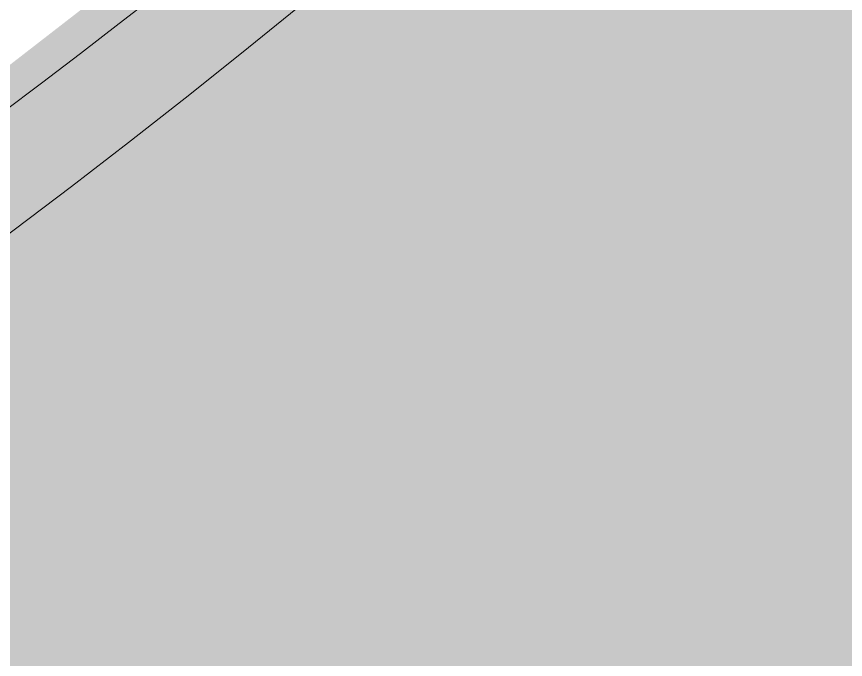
# Model space of a CAD drawing. Header units: inches. Extents: x -26493 to -10162, y -132 to 713.
# Drawn here: x -25574.1187 to -25573.9407, y 290.7301 to 290.8683 of the extents above; entities that cross this region are included whole.
import ezdxf

# ---------------------------------------------------------------- set-up
doc = ezdxf.new("R2010")
doc.units = ezdxf.units.IN
doc.header["$MEASUREMENT"] = 0
doc.layers.add('Q-SPCQ', color=91, linetype='Continuous', lineweight=9)

# ---------------------------------------------------------------- blocks, each defined once
blk = doc.blocks.new('Basketball_Backstop-Performance_Sports_Systems-3103-Ceiling_Hung - 27_-0_ to 27_-11 7_8_-652462-Section 13')
at = {"layer": 'Q-SPCQ'}
blk.add_hatch(color=256, dxfattribs=at).paths.add_polyline_path([(-25577.62371, 289.8125), (-25571.91879, 289.8125), (-25571.91879, 291), (-25572.06524, 291.35355), (-25572.28938, 291.48296), (-25572.41879, 291.5), (-25573.59916, 291.46092), (-25573.93135, 291.00436), (-25574.29379, 290.72325), (-25574.71586, 290.54701), (-25574.94675, 290.48696), (-25575.58937, 290.5386), (-25575.98129, 290.68838), (-25576.31784, 290.91979), (-25576.57608, 291.19792), (-25576.76254, 291.5), (-25578.0482, 291.48296), (-25578.27234, 291.35355), (-25578.41879, 291), (-25578.41879, 289.8125)], flags=0)
for centre, radius, start, end in [((-25575.16879, 292.25), 1.75, 180, 0), ((-25575.16879, 292.25), 1.625, 180, 0), ((-25575.16879, 292.22281), 1.75, 204.39575, 335.60425)]:
    blk.add_arc(centre, radius, start, end, dxfattribs=at)

msp = doc.modelspace()

# ---------------------------------------------------------------- block references
at = {"layer": 'Q-SPCQ'}
msp.add_blockref('Basketball_Backstop-Performance_Sports_Systems-3103-Ceiling_Hung - 27_-0_ to 27_-11 7_8_-652462-Section 13', (0, 0), dxfattribs=at)

doc.saveas('drawing.dxf')
